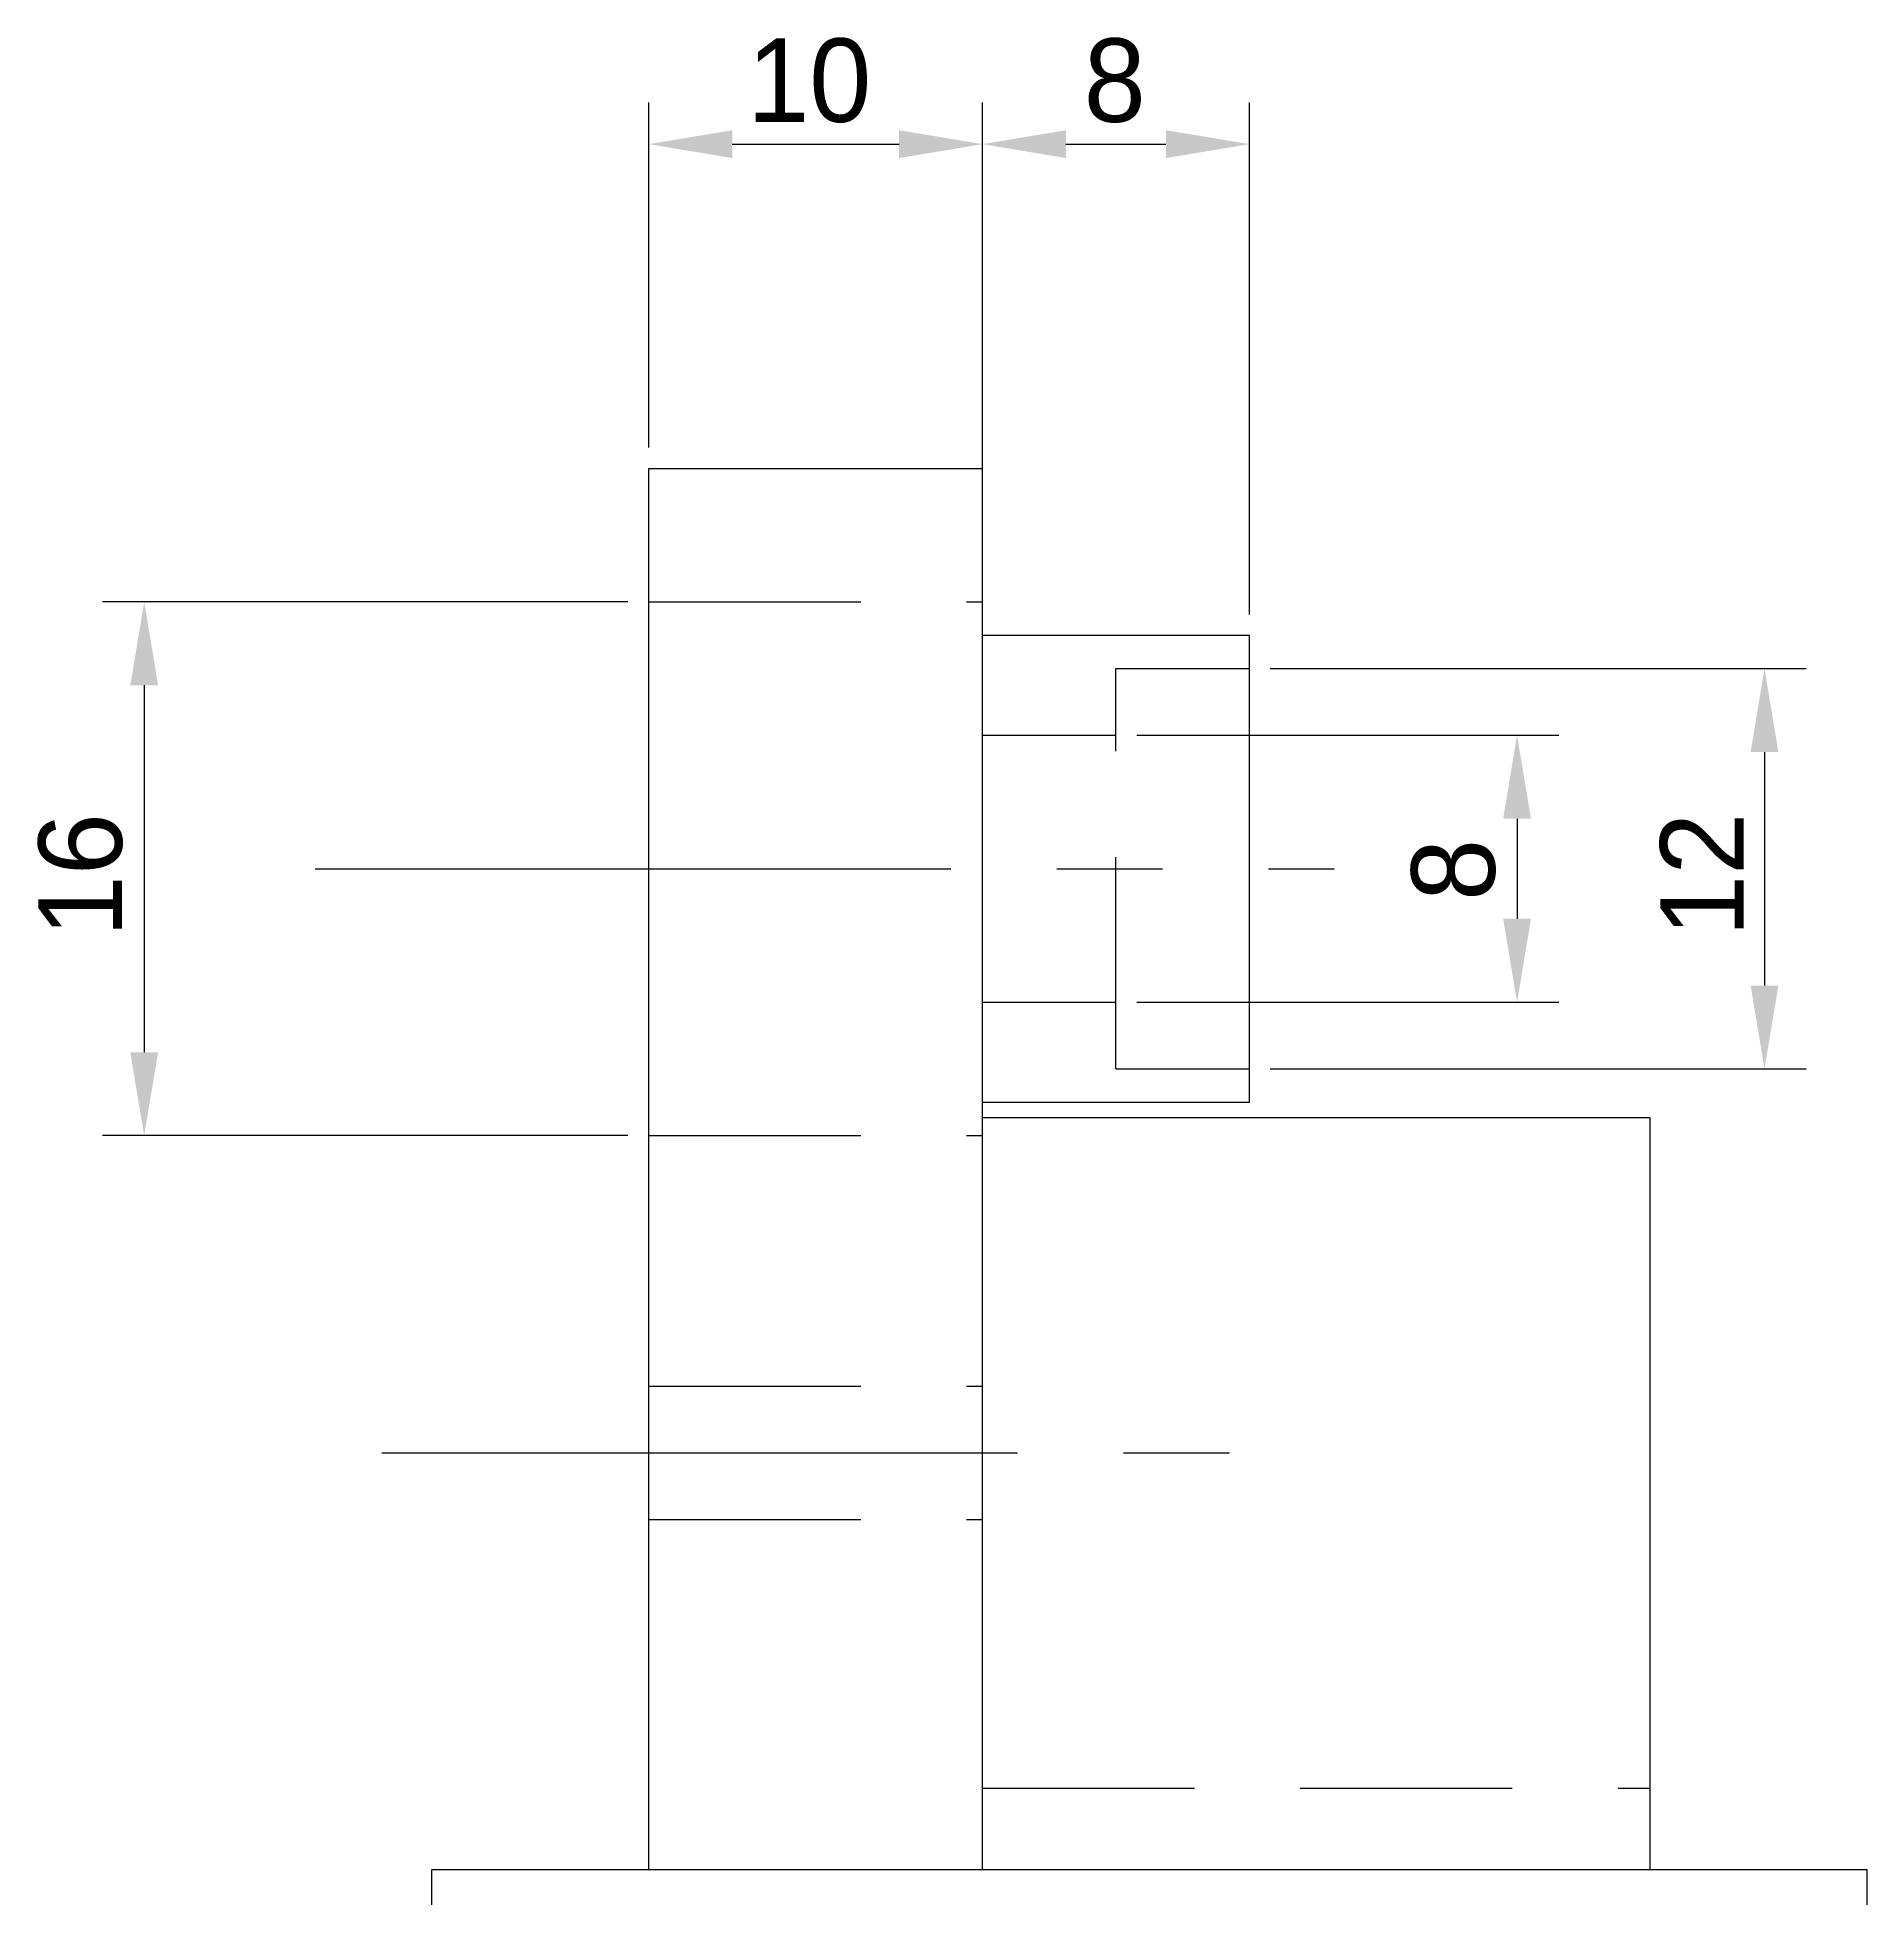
# Model space of a CAD drawing. Extents: x -33 to 128, y 0 to 172.
# Drawn here: x 73.2 to 128, y 112.1 to 167.9 of the extents above; entities that cross this region are included whole.
import ezdxf

# ---------------------------------------------------------------- set-up
doc = ezdxf.new("R2010")
doc.units = 0
doc.linetypes.add('CENTER2', pattern=[28.575, 19.05, -3.175, 3.175, -3.175])
doc.linetypes.add('DASHED2', pattern=[9.525, 6.35, -3.175])
doc.layers.get('DEFPOINTS').update_dxf_attribs({"linetype": 'CONTINUOUS'})
for name, color, linetype in [('A', 10, 'CONTINUOUS'), ('B', 30, 'DASHED2'), ('DIM', 152, 'CONTINUOUS'), ('E', 82, 'CENTER2')]:
    doc.layers.add(name, color=color, linetype=linetype)
doc.dimstyles.get("Standard").update_dxf_attribs({"dimtxt": 0.18, "dimasz": 0.18, "dimexe": 0.18, "dimexo": 0.0625, "dimgap": 0.09, "dimtad": 0, "dimtih": 1, "dimtoh": 1, "dimzin": 0, "dimcen": 0.09, "dimazin": 3, "dimtfac": 1, "dimtofl": 0, "dimtmove": 0, "dimatfit": 3})

# ---------------------------------------------------------------- blocks, each defined once
blk = doc.blocks.new('*U56')
at = {"layer": 'DIM', "color": 0}
blk.add_text('12', height=2.5, rotation=90, dxfattribs=at).set_placement((124.31, 140.96))
blk = doc.blocks.new('*D20')
at = {"layer": 'DEFPOINTS', "color": 0}
for p in [(109.5, 149), (109.5, 137), (124.935, 137)]:
    blk.add_point(p, dxfattribs=at)
at = {"layer": 'DIM', "color": 0}
for p, q in [((110.125, 149), (126.185, 149)), ((124.935, 146.5), (124.935, 139.5)), ((110.125, 137), (126.185, 137))]:
    blk.add_line(p, q, dxfattribs=at)
for points in [[(124.519, 146.5), (125.352, 146.5), (124.935, 149)], [(124.519, 139.5), (125.352, 139.5), (124.935, 137)]]:
    blk.add_solid(points, dxfattribs=at)
at = {"layer": 'A'}
blk.add_blockref('*U56', (0, 0), dxfattribs=at)
blk = doc.blocks.new('*U57')
at = {"layer": 'DIM', "color": 0}
blk.add_text('8', height=2.5, rotation=90, dxfattribs=at).set_placement((116.853, 142.035))
blk = doc.blocks.new('*D21')
at = {"layer": 'DEFPOINTS', "color": 0}
for p in [(105.5, 147), (105.5, 139), (117.521, 139)]:
    blk.add_point(p, dxfattribs=at)
at = {"layer": 'DIM', "color": 0}
for p, q in [((106.125, 147), (118.771, 147)), ((117.521, 144.5), (117.521, 141.5)), ((106.125, 139), (118.771, 139))]:
    blk.add_line(p, q, dxfattribs=at)
for points in [[(117.104, 144.5), (117.937, 144.5), (117.521, 147)], [(117.104, 141.5), (117.937, 141.5), (117.521, 139)]]:
    blk.add_solid(points, dxfattribs=at)
at = {"layer": 'A'}
blk.add_blockref('*U57', (0, 0), dxfattribs=at)
blk = doc.blocks.new('*U60')
at = {"layer": 'DIM', "color": 0}
blk.add_text('10', height=2.5, dxfattribs=at).set_placement((94.451, 165.39))
blk = doc.blocks.new('*D27')
at = {"layer": 'DEFPOINTS', "color": 0}
for p in [(101.5, 164.722), (91.5, 155), (101.5, 155)]:
    blk.add_point(p, dxfattribs=at)
at = {"layer": 'DIM', "color": 0}
for p, q in [((91.5, 155.625), (91.5, 165.972)), ((101.5, 155.625), (101.5, 165.972)), ((94, 164.722), (99, 164.722))]:
    blk.add_line(p, q, dxfattribs=at)
for points in [[(94, 165.139), (94, 164.305), (91.5, 164.722)], [(99, 165.139), (99, 164.305), (101.5, 164.722)]]:
    blk.add_solid(points, dxfattribs=at)
at = {"layer": 'A'}
blk.add_blockref('*U60', (0, 0), dxfattribs=at)
blk = doc.blocks.new('*U61')
at = {"layer": 'DIM', "color": 0}
blk.add_text('8', height=2.5, dxfattribs=at).set_placement((104.535, 165.39))
blk = doc.blocks.new('*D28')
at = {"layer": 'DEFPOINTS', "color": 0}
for p in [(109.5, 164.722), (101.5, 150), (109.5, 150)]:
    blk.add_point(p, dxfattribs=at)
at = {"layer": 'DIM', "color": 0}
for p, q in [((101.5, 150.625), (101.5, 165.972)), ((109.5, 150.625), (109.5, 165.972)), ((104, 164.722), (107, 164.722))]:
    blk.add_line(p, q, dxfattribs=at)
for points in [[(104, 165.139), (104, 164.305), (101.5, 164.722)], [(107, 165.139), (107, 164.305), (109.5, 164.722)]]:
    blk.add_solid(points, dxfattribs=at)
at = {"layer": 'A'}
blk.add_blockref('*U61', (0, 0), dxfattribs=at)
blk = doc.blocks.new('*U64')
at = {"layer": 'DIM', "color": 0}
blk.add_text('16', height=2.5, rotation=90, dxfattribs=at).set_placement((75.711, 140.948))
blk = doc.blocks.new('*D32')
at = {"layer": 'DEFPOINTS', "color": 0}
for p in [(91.5, 151), (76.379, 135), (91.5, 135)]:
    blk.add_point(p, dxfattribs=at)
at = {"layer": 'DIM', "color": 0}
for p, q in [((90.875, 151), (75.129, 151)), ((76.379, 148.5), (76.379, 137.5)), ((90.875, 135), (75.129, 135))]:
    blk.add_line(p, q, dxfattribs=at)
for points in [[(75.962, 148.5), (76.796, 148.5), (76.379, 151)], [(75.962, 137.5), (76.796, 137.5), (76.379, 135)]]:
    blk.add_solid(points, dxfattribs=at)
at = {"layer": 'A'}
blk.add_blockref('*U64', (0, 0), dxfattribs=at)

msp = doc.modelspace()

# ---------------------------------------------------------------- linework, layer by layer
at = {"layer": 'A'}
for p, q in [((91.5, 155), (101.5, 155)), ((91.5, 113), (91.5, 155)), ((101.5, 113), (101.5, 155)), ((101.5, 150), (109.5, 150)), ((109.5, 136), (109.5, 150)), ((101.5, 136), (109.5, 136)), ((101.5, 135.543), (121.5, 135.543)), ((121.5, 135.543), (121.5, 113)), ((85, 93), (85, 113)), ((85, 113), (128, 113)), ((128, 113), (128, 93))]:
    msp.add_line(p, q, dxfattribs=at)
at = {"layer": 'B'}
for p, q in [((91.5, 151), (101.5, 151)), ((105.5, 149), (109.5, 149)), ((105.5, 137), (105.5, 149)), ((101.5, 147), (105.5, 147)), ((101.5, 139), (105.5, 139)), ((105.5, 137), (109.5, 137)), ((91.5, 135), (101.5, 135)), ((91.5, 127.493), (101.5, 127.493)), ((91.5, 123.493), (101.5, 123.493)), ((101.5, 115.443), (121.5, 115.443))]:
    msp.add_line(p, q, dxfattribs=at)
at = {"layer": 'E'}
for p, q in [((81.5, 143), (112.039, 143)), ((83.5, 125.493), (109.5, 125.493))]:
    msp.add_line(p, q, dxfattribs=at)

# ---------------------------------------------------------------- dimensions: what is measured, and where the dimension line sits
at = {"layer": 'DIM'}
for base, p1, p2, picture, middle in [((101.5, 164.722), (91.5, 155), (101.5, 155), '*D27', (96.5, 166.623)), ((109.5, 164.722), (101.5, 150), (109.5, 150), '*D28', (105.5, 166.623))]:
    dim = msp.add_linear_dim(base=base, p1=p1, p2=p2, dimstyle='Standard', dxfattribs=at)
    dim.commit()
    dim.dimension.update_dxf_attribs({"geometry": picture, "text_midpoint": middle})
for base, p1, p2, picture, middle in [((76.379, 135), (91.5, 151), (91.5, 135), '*D32', (74.477, 143)), ((124.935, 137), (109.5, 149), (109.5, 137), '*D20', (123.055, 143)), ((117.521, 139), (105.5, 147), (105.5, 139), '*D21', (115.619, 143))]:
    dim = msp.add_linear_dim(base=base, p1=p1, p2=p2, angle=90, dimstyle='Standard', dxfattribs=at)
    dim.commit()
    dim.dimension.update_dxf_attribs({"geometry": picture, "text_midpoint": middle})

doc.saveas('drawing.dxf')
